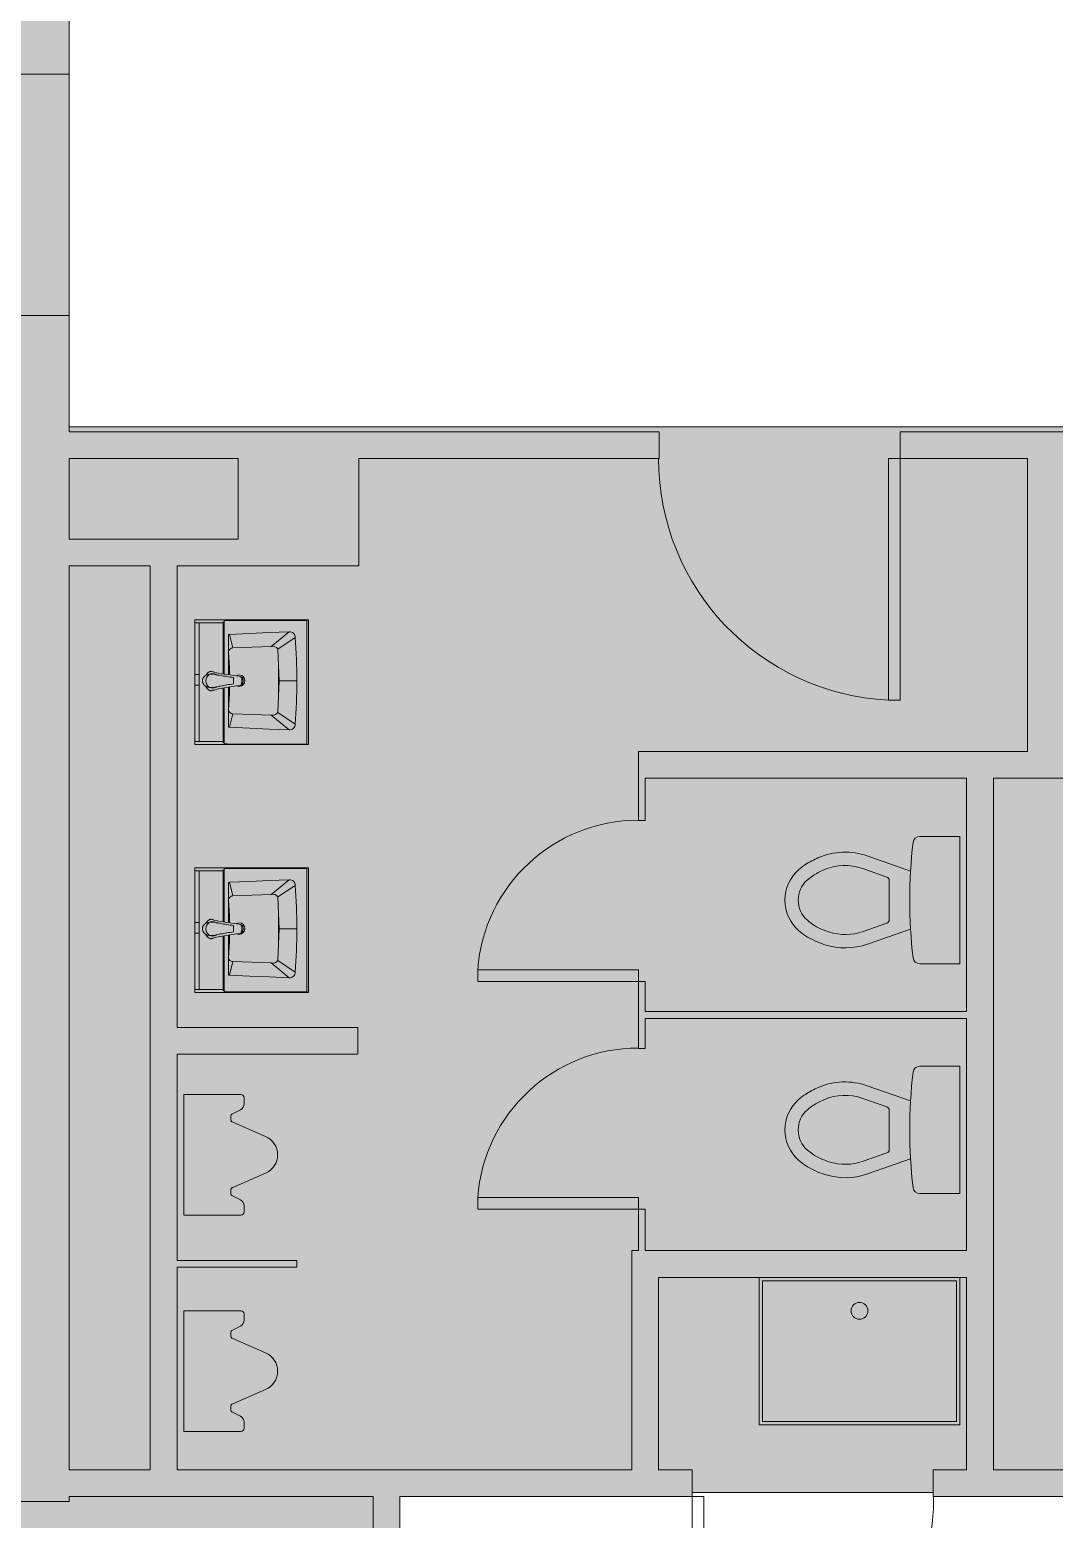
# Model space of a CAD drawing. Header units: inches. Extents: x -674 to 803, y -349 to 915.
# Drawn here: x -399.1 to -246.1, y 238.3 to 460.5 of the extents above; entities that cross this region are included whole.
import ezdxf

# ---------------------------------------------------------------- set-up
doc = ezdxf.new("R2010")
doc.units = ezdxf.units.IN
doc.header["$MEASUREMENT"] = 0
for name, color, linetype, lineweight in [('A-DETL-GENF', 92, 'Continuous', 9), ('A-DETL-THIN', 151, 'Continuous', 9), ('A-DOOR', 31, 'Continuous', 13), ('A-WALL', 113, 'Continuous', 13), ('A-WALL-PATT', 111, 'Continuous', 13), ('P-SANR-FIXT', 6, 'Continuous', 13)]:
    doc.layers.add(name, color=color, linetype=linetype, lineweight=lineweight)

# ---------------------------------------------------------------- blocks, each defined once
blk = doc.blocks.new('Single-Flush - 36_ x 84_-1515510-New Construction - Tel_Data_Elec Plan')
at = {"layer": 'A-DOOR', "color": 7, "lineweight": 20}
for p, q in [((16.25, -2), (16.25, -38.02)), ((18, -2), (16.25, -2)), ((18, -2), (18, -38.02)), ((18, -38.02), (16.25, -38.02))]:
    blk.add_line(p, q, dxfattribs=at)
at = {"layer": 'A-DOOR', "lineweight": 9}
blk.add_arc((18, -2), 36.07, 180, 267.2188, dxfattribs=at)
blk = doc.blocks.new('Single-Flush - 36_ x 84_-1515574-New Construction - Tel_Data_Elec Plan')
at = {"layer": 'A-DOOR', "color": 7, "lineweight": 20}
for p, q in [((16.25, 2), (16.25, 38.02)), ((18, 38.02), (16.25, 38.02)), ((18, 2), (18, 38.02)), ((18, 2), (16.25, 2))]:
    blk.add_line(p, q, dxfattribs=at)
at = {"layer": 'A-DOOR', "lineweight": 9}
blk.add_arc((18, 2), 36.07, 92.7812, 180, dxfattribs=at)
blk = doc.blocks.new('Toilet - Floor-Mounted - 2D - ADA-991295-New Construction - Tel_Data_Elec Plan')
at = {"layer": 'P-SANR-FIXT'}
for p, q in [((9.5, 0), (-9.5, 0)), ((-9.5, 0), (-9.5, -6)), ((9.5, -6), (9.5, 0)), ((-6.59, -13.86), (-4.32, -7.37)), ((6.57, -13.8), (4.32, -7.37)), ((-3.43, -10.9), (-4.71, -14.52)), ((2.96, -10.56), (-2.96, -10.56)), ((4.68, -14.46), (3.43, -10.9))]:
    blk.add_line(p, q, dxfattribs=at)
for centre, radius, start, end in [((-8.5, -6), 1, 180, 263.316), ((8.5, -6), 1, 276.684, 360), ((0, 66.53), 74.03, 263.316, 276.684), ((-2.96, -11.06), 0.5, 90, 160.6685), ((2.96, -11.06), 0.5, 19.3315, 90), ((2.84, -17.17), 10, 160.6685, 203.3287), ((2.84, -17.17), 8, 160.6685, 203.3287), ((-2.87, -17.11), 8, 342.1371, 19.3315), ((-2.87, -17.11), 10, 342.1371, 19.3315), ((-5.91, -16.13), 11.2, 328.4728, 342.1371), ((6.53, -15.58), 14.01, 203.3287, 212.3538), ((6.53, -15.58), 12.01, 203.3287, 212.1619), ((3.98, -16.66), 9.29, 214.879, 221.2014), ((-3.98, -16.66), 9.29, 318.7986, 325.0594), ((-5.91, -16.13), 13.2, 328.2162, 342.1371), ((3.98, -16.66), 11.29, 214.6359, 221.2014), ((0, -20.15), 6, 221.2014, 318.7986), ((0, -20.15), 4, 221.2014, 318.7986), ((-3.98, -16.66), 11.29, 318.7986, 325.3641)]:
    blk.add_arc(centre, radius, start, end, dxfattribs=at)
blk = doc.blocks.new('Single-Flush - 24_ x 84_-1538412-New Construction - Tel_Data_Elec Plan')
at = {"layer": 'A-DOOR', "color": 7, "lineweight": 20}
for p, q in [((10.25, -0.5), (10.25, -24.5)), ((12, -0.5), (10.25, -0.5)), ((12, -0.5), (12, -24.5)), ((12, -24.5), (10.25, -24.5))]:
    blk.add_line(p, q, dxfattribs=at)
at = {"layer": 'A-DOOR', "lineweight": 9}
blk.add_arc((12, -0.5), 24.07, 180, 265.8301, dxfattribs=at)
blk = doc.blocks.new('Sink - Restroom - Wall Mounted - Default-951108-New Construction - Tel_Data_Elec Plan')
at = {"layer": 'P-SANR-FIXT'}
for p, q in [((-9.51, 1.62), (-9.4, 1.62)), ((-9.51, -15.36), (-9.51, 1.62)), ((-9.4, 1.62), (-9.09, 1.62)), ((-9.09, 1.62), (-0.68, 1.62)), ((-9.09, 1.62), (-9.09, 1)), ((-0.68, 1), (-9.09, 1)), ((-9.09, 1), (-9.09, -2.41)), ((-0.68, 1.62), (0.03, 1.62)), ((-0.68, 1.62), (-0.68, 1)), ((-0.68, 1), (0.03, 1)), ((0.03, 1.62), (0.94, 1.62)), ((0.03, 1), (0.94, 1)), ((0.94, 1.62), (8.65, 1.62)), ((0.94, 1), (0.94, 1.62)), ((8.65, 1), (0.94, 1)), ((8.65, 1.62), (8.96, 1.62)), ((8.65, 1), (8.65, 1.62)), ((8.65, -2.41), (8.65, 1)), ((8.96, 1.62), (9.07, 1.62)), ((9.07, 1.62), (9.07, -15.35)), ((-9.45, -3.39), (-9.45, -15.09)), ((-9.13, -2.59), (-9.31, -2.77)), ((-9.31, -2.77), (-1.07, -2.77)), ((-9.13, -2.59), (-1.1, -2.59)), ((-4.92, -4.04), (-6.95, -3.56)), ((-6.93, -3.39), (-0.97, -3.39)), ((-4.92, -4.04), (-5.12, -9.79)), ((1.09, -3.39), (0.89, -3.41)), ((0.9, -3.39), (6.88, -3.39)), ((0.99, -2.77), (8.87, -2.77)), ((1.02, -2.59), (8.69, -2.59)), ((6.92, -3.56), (4.9, -4.04)), ((5.1, -9.79), (4.9, -4.04)), ((8.87, -2.77), (8.69, -2.59)), ((9, -15.09), (9, -3.39)), ((-7.34, -12.45), (-5.12, -9.79)), ((-4.76, -10.78), (-6.48, -13.38)), ((-4.76, -10.78), (-2.33, -10.87)), ((-2.33, -10.87), (2.3, -10.87)), ((-0.01, -13.63), (-0.01, -10.97)), ((2.3, -10.87), (4.73, -10.78)), ((6.46, -13.38), (4.73, -10.78)), ((7.31, -12.45), (5.1, -9.79)), ((-9.45, -15.09), (-9.51, -15.36)), ((-9.51, -15.36), (9.06, -15.36)), ((-9.45, -15.09), (9, -15.09)), ((9.07, -15.35), (9, -15.09)), ((9.06, -15.36), (9.07, -15.35))]:
    blk.add_line(p, q, dxfattribs=at)
at = {"layer": 'P-SANR-FIXT', "flags": 128}
for points in [[(-9.31, -2.77), (-9.35, -2.8), (-9.38, -2.87), (-9.41, -2.97), (-9.43, -3.09), (-9.44, -3.24), (-9.45, -3.39)], [(-9.09, -2.41), (-9.09, -2.45), (-9.1, -2.49), (-9.1, -2.53), (-9.11, -2.56), (-9.12, -2.58), (-9.13, -2.59)], [(-7.34, -12.45), (-7.21, -9.49), (-7.08, -6.52), (-6.95, -3.56)], [(6.92, -3.56), (7.05, -6.52), (7.18, -9.49), (7.31, -12.45)], [(8.69, -2.59), (8.68, -2.58), (8.67, -2.56), (8.66, -2.53), (8.65, -2.49), (8.65, -2.45), (8.65, -2.41)], [(9, -3.39), (9, -3.24), (8.99, -3.09), (8.97, -2.97), (8.94, -2.87), (8.91, -2.8), (8.87, -2.77)], [(-0.01, -10.97), (-1.17, -10.92), (-2.33, -10.87)], [(2.3, -10.87), (1.14, -10.92), (-0.01, -10.97)]]:
    blk.add_lwpolyline(points, dxfattribs=at)
at = {"layer": 'P-SANR-FIXT'}
for centre, radius, start, end in [((-6.11, -3.6), 0.84, 165.4525, 177.4886), ((-4.26, -4.04), 0.663, 91.9155, 180), ((-1, 29.17), 32.72, 264.4886, 270.0864), ((0.97, 29.17), 32.72, 269.8373, 275.5114), ((4.23, -4.04), 0.663, 360, 88.0845), ((5.98, -3.73), 0.961, 9.8799, 20.659), ((0.01, -5.01), 0.856, 155.7776, 180), ((0.01, -5.01), 0.856, 180, 360), ((0.01, -5.01), 0.856, 0, 30), ((-4.24, -10.03), 0.913, 164.557, 235.5318), ((4.22, -10.03), 0.913, 304.4682, 15.443), ((-6.45, -12.49), 0.892, 177.4886, 267.793), ((6.42, -12.49), 0.892, 272.207, 2.5114), ((2.32, 131.11), 144.75, 266.5114, 269.0747), ((-2.35, 131.11), 144.75, 270.9253, 273.4886)]:
    blk.add_arc(centre, radius, start, end, dxfattribs=at)
blk = doc.blocks.new('Faucet-Restroom - Default-953841-New Construction - Tel_Data_Elec Plan')
at = {"layer": 'P-SANR-FIXT'}
for p, q in [((-0.66, 6.13), (-0.66, 5.94)), ((0.34, 5.94), (0.34, 6.13)), ((-1.16, 1.72), (-1.16, 1.46)), ((0.84, 1.47), (0.84, 1.72))]:
    blk.add_line(p, q, dxfattribs=at)
at = {"layer": 'P-SANR-FIXT', "flags": 128}
for points in [[(-0.81, 5.94), (-0.91, 5.28), (-0.97, 4.81), (-1.05, 4.3)], [(-0.65, 6.16), (-0.62, 6.18), (-0.58, 6.2), (-0.53, 6.23), (-0.46, 6.24), (-0.38, 6.26), (-0.29, 6.27), (-0.2, 6.27), (-0.11, 6.27), (-0.02, 6.27), (0.07, 6.26), (0.15, 6.24), (0.21, 6.23), (0.27, 6.2), (0.31, 6.18), (0.34, 6.16)], [(0.5, 5.94), (0.6, 5.29), (0.74, 4.36), (0.75, 4.3)], [(-1.05, 4.3), (-1.11, 3.84), (-1.23, 3.08), (-1.32, 2.6), (-1.38, 2.3), (-1.47, 1.95), (-1.51, 1.84), (-1.52, 1.8)], [(-1.24, 1.75), (-1.2, 2.01), (-1.09, 2.26)], [(-1.1, 2.23), (-1.1, 2.24), (-1.07, 2.32), (-1.03, 2.52)], [(0.68, 2.56), (0.73, 2.37), (0.76, 2.29), (0.77, 2.26)], [(1.25, 1.82), (1.24, 1.86), (1.21, 1.95), (1.16, 2.09), (1.05, 2.54), (0.93, 3.18), (0.82, 3.83), (0.75, 4.3)], [(0.78, 2.26), (0.89, 2.01), (0.93, 1.75)], [(-3.08, 1.33), (-3.08, 1.33), (-3.08, 1.33), (-3.08, 1.33), (-3.08, 1.33), (-3.08, 1.33), (-3.08, 1.33), (-3.08, 1.33), (-3.08, 1.33), (-3.08, 1.33), (-3.08, 1.33), (-3.08, 1.33), (-3.08, 1.33), (-3.08, 1.33), (-3.08, 1.33), (-3.08, 1.33), (-3.08, 1.33), (-3.08, 1.33), (-3.08, 1.33), (-3.08, 1.33), (-3.08, 1.33), (-3.08, 1.33), (-3.08, 1.33), (-3.08, 1.33), (-3.08, 1.33), (-3.08, 1.32), (-3.08, 1.32), (-3.08, 1.32), (-3.08, 1.32), (-3.08, 1.32), (-3.08, 1.32), (-3.08, 1.32), (-3.08, 1.32), (-3.08, 1.32), (-3.08, 1.32), (-3.08, 1.32), (-3.08, 1.32), (-3.08, 1.32), (-3.08, 1.32), (-3.08, 1.32), (-3.08, 1.32), (-3.08, 1.32), (-3.08, 1.32), (-3.08, 1.32), (-3.08, 1.32), (-3.08, 1.31), (-3.08, 1.31), (-3.08, 1.31), (-3.08, 1.31), (-3.08, 1.31), (-3.08, 1.31), (-3.08, 1.31), (-3.08, 1.31), (-3.08, 1.31), (-3.08, 1.31), (-3.08, 1.31), (-3.08, 1.31), (-3.08, 1.31), (-3.08, 1.31), (-3.08, 1.31), (-3.08, 1.31), (-3.08, 1.31), (-3.08, 1.31), (-3.08, 1.31), (-3.08, 1.31), (-3.08, 1.31), (-3.08, 1.31), (-3.08, 1.31), (-3.08, 1.31), (-3.08, 1.31), (-3.08, 1.31)], [(0.93, 1.75), (0.89, 1.48), (0.78, 1.23), (0.61, 1.02), (0.39, 0.86), (0.12, 0.76), (-0.16, 0.72), (-0.44, 0.76), (-0.7, 0.86), (-0.92, 1.02), (-1.09, 1.23), (-1.2, 1.48), (-1.24, 1.75)], [(-1.15, 1.81), (-1.16, 1.77), (-1.16, 1.73), (-1.16, 1.72)], [(0.84, 1.72), (0.84, 1.76), (0.84, 1.8), (0.84, 1.84)], [(2.93, 1.31), (2.93, 1.31), (2.93, 1.31), (2.93, 1.31), (2.93, 1.31), (2.93, 1.31), (2.93, 1.31), (2.93, 1.31), (2.93, 1.31), (2.93, 1.31), (2.93, 1.31), (2.93, 1.31), (2.93, 1.31), (2.93, 1.31), (2.93, 1.31), (2.93, 1.31), (2.93, 1.31), (2.93, 1.31), (2.93, 1.31), (2.93, 1.31), (2.93, 1.31), (2.93, 1.31), (2.93, 1.31), (2.93, 1.31), (2.93, 1.31), (2.93, 1.31), (2.93, 1.32), (2.93, 1.32), (2.93, 1.32), (2.93, 1.32), (2.93, 1.32), (2.93, 1.32), (2.93, 1.32), (2.93, 1.32), (2.93, 1.32), (2.93, 1.32), (2.93, 1.32), (2.93, 1.32), (2.93, 1.32), (2.93, 1.32), (2.93, 1.32), (2.93, 1.32), (2.93, 1.32), (2.93, 1.32), (2.93, 1.32), (2.93, 1.32), (2.93, 1.33), (2.93, 1.33), (2.93, 1.33), (2.93, 1.33), (2.93, 1.33), (2.93, 1.33), (2.93, 1.33), (2.93, 1.33), (2.93, 1.33), (2.93, 1.33), (2.93, 1.33), (2.93, 1.33), (2.93, 1.33), (2.93, 1.33), (2.93, 1.33), (2.93, 1.33), (2.93, 1.33), (2.93, 1.33), (2.93, 1.33), (2.93, 1.33), (2.93, 1.33), (2.93, 1.33), (2.93, 1.33), (2.93, 1.33), (2.93, 1.33)]]:
    blk.add_lwpolyline(points, dxfattribs=at)
at = {"layer": 'P-SANR-FIXT'}
for centre, major_axis, start_param, end_param in [((-0.18, 4.69), (1.96, 0), 1.327973, 1.81362), ((-0.18, 4.97), (1.61, 0), 4.415652, 5.009126)]:
    blk.add_ellipse(centre, major_axis=major_axis, ratio=0.079199, start_param=start_param, end_param=end_param, dxfattribs=at)
for points in [[(-1.24, 1.75), (-1.19, 1.86), (-1.09, 2.18), (-0.95, 2.9), (-0.8, 3.82), (-0.7, 4.5), (-0.66, 4.84)], [(0.29, 4.84), (0.34, 4.5), (0.45, 3.82), (0.61, 2.9), (0.77, 2.18), (0.87, 1.86), (0.93, 1.75)], [(-1.06, 0.92), (-1.04, 0.85), (-1.01, 0.78), (-0.98, 0.72)]]:
    blk.add_open_spline(points, degree=3, dxfattribs=at)
for points, knots in [([(-0.81, 5.94), (-0.81, 5.96), (-0.76, 6.01), (-0.58, 6.06), (-0.34, 6.09), (-0.09, 6.09), (0.1, 6.08), (0.24, 6.06), (0.33, 6.04), (0.4, 6.02), (0.46, 5.99), (0.49, 5.97), (0.5, 5.95), (0.5, 5.94)], [-1, -1, -1, -1, -0.852941, -0.705882, -0.588235, -0.470588, -0.352941, -0.294118, -0.235294, -0.176471, -0.117647, -0.058824, 0, 0, 0, 0]), ([(-1.58, 1.58), (-1.57, 1.65), (-1.55, 1.72), (-1.52, 1.79), (-1.52, 1.8)], [0, 0, 0, 0, 0.05555556, 0.06468184, 0.06468184, 0.06468184, 0.06468184]), ([(-0.98, 0.72), (-1.05, 0.75), (-1.14, 0.82), (-1.24, 0.9), (-1.29, 0.95), (-1.34, 0.99), (-1.38, 1.05), (-1.42, 1.1), (-1.45, 1.14), (-1.47, 1.16), (-1.49, 1.2), (-1.51, 1.26), (-1.54, 1.32), (-1.56, 1.37), (-1.57, 1.43), (-1.58, 1.49), (-1.58, 1.55), (-1.58, 1.58)], [0, 0, 0, 0, 0.2, 0.3, 0.35, 0.4, 0.475, 0.55, 0.5875, 0.60625, 0.625, 0.7, 0.775, 0.8125, 0.85, 0.925, 1, 1, 1, 1]), ([(-1.15, 1.36), (-1.15, 1.29), (-1.13, 1.15), (-1.09, 1.01), (-1.07, 0.95)], [0.68454, 0.68454, 0.68454, 0.68454, 0.7777778, 0.8707678, 0.8707678, 0.8707678, 0.8707678]), ([(-0.98, 0.72), (-0.95, 0.67), (-0.9, 0.6), (-0.84, 0.53), (-0.8, 0.49), (-0.77, 0.46), (-0.74, 0.44), (-0.7, 0.4), (-0.64, 0.36), (-0.58, 0.33), (-0.54, 0.3), (-0.5, 0.28), (-0.46, 0.27), (-0.4, 0.25), (-0.31, 0.22), (-0.22, 0.21), (-0.16, 0.21)], [0, 0, 0, 0, 0.166667, 0.25, 0.291667, 0.333333, 0.375, 0.416667, 0.5, 0.583333, 0.625, 0.666667, 0.708333, 0.75, 0.833333, 1, 1, 1, 1]), ([(-0.16, 0.21), (-0.1, 0.21), (-0.01, 0.22), (0.08, 0.25), (0.13, 0.26), (0.17, 0.28), (0.21, 0.3), (0.25, 0.32), (0.31, 0.35), (0.36, 0.39), (0.4, 0.42), (0.43, 0.45), (0.46, 0.47), (0.5, 0.51), (0.56, 0.58), (0.61, 0.64), (0.64, 0.68)], [0, 0, 0, 0, 0.166667, 0.25, 0.291667, 0.333333, 0.375, 0.416667, 0.5, 0.583333, 0.625, 0.666667, 0.708333, 0.75, 0.833333, 1, 1, 1, 1]), ([(1.32, 1.58), (1.32, 1.54), (1.31, 1.48), (1.3, 1.41), (1.28, 1.35), (1.26, 1.29), (1.24, 1.24), (1.22, 1.2), (1.2, 1.16), (1.17, 1.13), (1.15, 1.09), (1.11, 1.04), (1.07, 1), (1.03, 0.95), (0.99, 0.91), (0.93, 0.86), (0.82, 0.78), (0.72, 0.72), (0.64, 0.68)], [0, 0, 0, 0, 0.1, 0.15, 0.2, 0.25, 0.3, 0.35, 0.375, 0.4, 0.45, 0.5, 0.55, 0.6, 0.65, 0.7, 0.8, 1, 1, 1, 1]), ([(0.64, 0.68), (0.67, 0.74), (0.73, 0.87), (0.81, 1.11), (0.83, 1.28), (0.84, 1.37)], [0, 0, 0, 0, 0.1111111, 0.2222222, 0.3329449, 0.3329449, 0.3329449, 0.3329449]), ([(1.25, 1.82), (1.26, 1.79), (1.29, 1.72), (1.31, 1.64), (1.32, 1.58)], [0.9320871, 0.9320871, 0.9320871, 0.9320871, 0.95833333, 1, 1, 1, 1])]:
    blk.add_open_spline(points, degree=3, knots=knots, dxfattribs=at)
blk = doc.blocks.new('Sink - Mop - Default-980805-New Construction - Tel_Data_Elec Plan')
at = {"layer": 'P-SANR-FIXT'}
for p, q in [((-15, 0), (-15, -22)), ((15, -22), (15, 0)), ((-14.5, -0.5), (14.5, -0.5)), ((-14.5, -21.5), (-14.5, -0.5)), ((14.5, -0.5), (14.5, -21.5)), ((-15, -22), (15, -22)), ((14.5, -21.5), (-14.5, -21.5))]:
    blk.add_line(p, q, dxfattribs=at)
for start, end in [(360, 180), (180, 360)]:
    blk.add_arc((0, -5), 1.25, start, end, dxfattribs=at)
blk = doc.blocks.new('Urinal - 2D - 24_ Mounting Height-824213-New Construction - Tel_Data_Elec Plan')
at = {"layer": 'P-SANR-FIXT'}
for p, q in [((-9, 0), (-9, -8.5)), ((9, 0), (-9, 0)), ((9, -8.5), (9, 0)), ((-6.72, -8.45), (-6.14, -7.28)), ((-5.69, -7), (-5.33, -7)), ((-4.87, -7.3), (-2.75, -12.19)), ((2.75, -12.19), (4.87, -7.3)), ((5.33, -7), (5.69, -7)), ((6.14, -7.28), (6.72, -8.45)), ((-8.5, -9), (-7.62, -9)), ((7.62, -9), (8.5, -9))]:
    blk.add_line(p, q, dxfattribs=at)
for centre, radius, start, end in [((-8.5, -8.5), 0.5, 180, 270), ((-7.62, -8), 1, 270, 333.4349), ((-5.69, -7.5), 0.5, 90, 153.4349), ((-5.69, -7.5), 0.5, 123.0177, 153.4349), ((-5.69, -7.5), 0.5, 90, 120.4172), ((-5.33, -7.5), 0.5, 23.4018, 90), ((-5.33, -7.5), 0.5, 58.0695, 90), ((-5.33, -7.5), 0.5, 23.4018, 55.3324), ((5.33, -7.5), 0.5, 90, 156.5982), ((5.33, -7.5), 0.5, 124.6676, 156.5982), ((5.33, -7.5), 0.5, 90, 121.9305), ((5.69, -7.5), 0.5, 26.5651, 90), ((5.69, -7.5), 0.5, 59.5828, 90), ((5.69, -7.5), 0.5, 26.5651, 56.9823), ((7.62, -8), 1, 206.5651, 270), ((8.5, -8.5), 0.5, 270, 360), ((0, -11), 3, 203.4018, 336.5982), ((0, -11), 3, 228.0457, 231.0509), ((0, -11), 3, 308.9491, 311.9543), ((0, -11), 3, 254.4275, 258.4899), ((0, -11), 3, 281.5101, 285.5725)]:
    blk.add_arc(centre, radius, start, end, dxfattribs=at)

msp = doc.modelspace()

# ---------------------------------------------------------------- hatches: boundary and pattern name
at = {"layer": 'A-DETL-GENF'}
h = msp.add_hatch(color=9, dxfattribs=at)
h.paths.add_polyline_path([(-350.09, 126.28), (-347.84, 126.28), (-347.84, 161.03), (-348.71, 161.03), (-348.71, 143.15), (-366.71, 143.15), (-366.71, 161.03), (-392.96, 161.03), (-392.96, 126.28), (-362.64, 126.28)], flags=0)
h.paths.add_polyline_path([(-673.71, 161.4), (-673.61, 161.4), (-673.61, 268.9), (-673.71, 268.9), (-673.71, 162.83)], flags=0)
h.paths.add_polyline_path([(-366.71, 165.03), (-347.84, 165.03), (-347.84, 199.65), (-343.84, 199.65), (-343.84, 235.65), (-347.84, 235.65), (-347.84, 241.65), (-393.21, 241.65), (-393.21, 240.9), (-405.21, 240.9), (-405.24, 264.9), (-669.61, 264.9), (-669.61, 165.4), (-404.96, 165.4), (-404.96, 180.4), (-392.96, 180.4), (-392.96, 165.03)], flags=0)
h.paths.add_polyline_path([(-283.24, 242.28), (-264.21, 242.28), (-264.21, 245.65), (-259.21, 245.65), (-259.21, 274.37), (-305.21, 274.37), (-305.21, 245.65), (-300.21, 245.65), (-300.21, 242.28)], flags=0)
h.paths.add_polyline_path([(-125.71, 245.65), (-113.21, 245.65), (-113.21, 347.11), (-125.71, 347.11), (-125.71, 252.07)], flags=0)
h.paths.add_polyline_path([(-129.71, 245.65), (-129.71, 347.11), (-154.99, 347.11), (-154.99, 396.54), (-200.14, 396.54), (-200.14, 400.54), (-109.84, 400.54), (-109.84, 401.28), (-393.21, 401.28), (-393.21, 400.54), (-305.14, 400.54), (-305.14, 396.54), (-349.96, 396.54), (-349.96, 380.54), (-377.09, 380.54), (-377.09, 311.65), (-350.09, 311.65), (-350.09, 307.65), (-377.09, 307.65), (-377.09, 276.87), (-359.21, 276.87), (-359.21, 275.87), (-377.09, 275.87), (-377.09, 245.65), (-309.21, 245.65), (-309.21, 278.37), (-308.21, 278.37), (-308.21, 284.52), (-307.21, 284.52), (-307.21, 278.37), (-259.21, 278.37), (-259.21, 313.02), (-307.21, 313.02), (-307.21, 308.52), (-308.21, 308.52), (-308.21, 318.52), (-307.21, 318.52), (-307.21, 314.02), (-259.21, 314.02), (-259.21, 348.85), (-307.21, 348.85), (-307.21, 342.52), (-308.21, 342.52), (-308.21, 352.85), (-250.14, 352.85), (-250.14, 396.54), (-269.14, 396.54), (-269.14, 400.54), (-236.14, 400.54), (-236.14, 396.54), (-246.14, 396.54), (-246.14, 352.85), (-187.89, 352.85), (-187.89, 348.85), (-237.46, 348.85), (-237.46, 315.9), (-189.46, 315.9), (-189.46, 320.03), (-188.46, 320.03), (-188.46, 309.39), (-189.46, 309.39), (-189.46, 314.9), (-237.46, 314.9), (-237.46, 279.87), (-189.46, 279.87), (-189.46, 285.39), (-188.46, 285.39), (-188.46, 273.51), (-189.46, 273.51), (-189.46, 278.87), (-237.46, 278.87), (-237.46, 245.65), (-189.46, 245.65), (-189.46, 249.51), (-188.46, 249.51), (-188.46, 245.65), (-131.07, 245.65)], flags=0)
h.paths.add_polyline_path([(-255.21, 245.65), (-241.46, 245.65), (-241.46, 348.85), (-255.21, 348.85), (-255.21, 253.32)], flags=0)
h.paths.add_polyline_path([(-389.1, 245.65), (-381.09, 245.65), (-381.09, 380.54), (-393.21, 380.54), (-393.21, 245.65)], flags=0)
h.paths.add_polyline_path([(-405.28, 276.9), (-405.21, 276.9), (-405.21, 417.9), (-393.21, 417.9), (-393.21, 453.9), (-405.21, 453.9), (-405.21, 469.93), (-500.96, 469.93), (-500.96, 276.9), (-405.84, 276.9)], flags=0)
h.paths.add_polyline_path([(-189.46, 344.03), (-189.46, 348.66), (-188.46, 348.66), (-188.46, 344.03)], flags=0)
h.paths.add_polyline_path([(-109.84, 351.11), (-109.84, 387.61), (-120.71, 387.61), (-120.71, 351.11), (-113.21, 351.11)], flags=0)
h.paths.add_polyline_path([(-124.45, 351.11), (-122.96, 351.11), (-122.96, 392.61), (-113.96, 392.61), (-113.96, 395.54), (-127.96, 395.54), (-127.96, 380.54), (-145.96, 380.54), (-145.96, 395.54), (-150.99, 395.54), (-150.99, 351.11), (-125.71, 351.11)], flags=0)
h.paths.add_polyline_path([(-367.96, 384.54), (-367.96, 396.54), (-393.21, 396.54), (-393.21, 384.54), (-377.09, 384.54)], flags=0)
h.paths.add_polyline_path([(-150.92, 467.15), (-116.71, 467.15), (-116.71, 470.65), (-110.46, 470.65), (-110.46, 565.65), (-177.25, 565.65), (-177.25, 470.65), (-152.71, 470.65), (-152.71, 467.15), (-150.99, 467.15)], flags=0)
h.paths.add_polyline_path([(-305.14, 467.15), (-285.42, 467.15), (-285.42, 470.65), (-269.3, 470.65), (-269.3, 565.65), (-268.84, 565.65), (-268.84, 622.4), (-347.46, 622.4), (-347.46, 622.15), (-393.21, 622.13), (-393.21, 470.65), (-321.42, 470.65), (-321.42, 467.15)], flags=0)
h.paths.add_polyline_path([(-200.14, 467.15), (-187.25, 467.15), (-187.25, 470.65), (-181.25, 470.65), (-181.25, 565.65), (-261.55, 565.65), (-261.55, 470.65), (-223.25, 470.65), (-223.25, 467.15)], flags=0)
h.paths.add_polyline_path([(-405.84, 481.93), (-405.21, 481.93), (-405.21, 622.15), (-405.09, 622.15), (-405.09, 625.9), (-405.84, 625.9), (-405.84, 569.15)], flags=0)
at = {"layer": 'A-WALL-PATT'}
h = msp.add_hatch(color=8, dxfattribs=at)
h.paths.add_polyline_path([(-393.21, 240.9), (-393.21, 417.9), (-405.21, 417.9), (-405.21, 240.9), (-395.48, 240.9)], flags=0)
h.paths.add_polyline_path([(-393.21, 453.9), (-393.21, 622.15), (-405.21, 622.15), (-405.21, 453.9)], flags=0)
h = msp.add_hatch(color=8, dxfattribs=at)
h.paths.add_polyline_path([(-154.99, 396.54), (-154.99, 400.54), (-200.14, 400.54), (-200.14, 396.54)], flags=0)
h.paths.add_polyline_path([(-256.78, 396.54), (-236.14, 396.54), (-236.14, 400.54), (-269.14, 400.54), (-269.14, 396.54)], flags=0)
h.paths.add_polyline_path([(-381.09, 396.54), (-305.14, 396.54), (-305.14, 400.54), (-393.21, 400.54), (-393.21, 396.54), (-390.45, 396.54)], flags=0)
for points in [[(-349.96, 380.54), (-349.96, 396.54), (-367.96, 396.54), (-367.96, 380.54), (-362.64, 380.54)], [(-246.14, 352.85), (-246.14, 396.54), (-250.14, 396.54), (-250.14, 352.85)], [(-367.96, 380.54), (-367.96, 384.54), (-393.21, 384.54), (-393.21, 380.54), (-377.09, 380.54)], [(-381.09, 245.65), (-377.09, 245.65), (-377.09, 380.54), (-381.09, 380.54), (-381.09, 263.45)], [(-187.89, 348.85), (-187.89, 352.85), (-308.21, 352.85), (-308.21, 348.85), (-237.46, 348.85)], [(-255.21, 245.65), (-255.21, 348.85), (-259.21, 348.85), (-259.21, 245.65), (-256.78, 245.65)], [(-259.21, 313.02), (-259.21, 314.02), (-307.21, 314.02), (-307.21, 313.02), (-259.33, 313.02)], [(-377.09, 307.65), (-350.09, 307.65), (-350.09, 311.65), (-377.09, 311.65), (-377.09, 308.96)], [(-283.24, 274.37), (-259.21, 274.37), (-259.21, 278.37), (-309.21, 278.37), (-309.21, 274.37), (-305.21, 274.37)], [(-369.04, 275.87), (-359.21, 275.87), (-359.21, 276.87), (-377.09, 276.87), (-377.09, 275.87), (-369.07, 275.87)], [(-309.21, 245.65), (-305.21, 245.65), (-305.21, 274.37), (-309.21, 274.37)]]:
    msp.add_hatch(color=8, dxfattribs=at).paths.add_polyline_path(points, flags=0)
h = msp.add_hatch(color=8, dxfattribs=at)
h.paths.add_polyline_path([(-308.21, 278.37), (-307.21, 278.37), (-307.21, 284.52), (-308.21, 284.52)], flags=0)
h.paths.add_polyline_path([(-307.21, 308.52), (-307.21, 318.52), (-308.21, 318.52), (-308.21, 308.52)], flags=0)
h.paths.add_polyline_path([(-307.21, 342.52), (-307.21, 348.85), (-308.21, 348.85), (-308.21, 342.52)], flags=0)
h = msp.add_hatch(color=8, dxfattribs=at)
h.paths.add_polyline_path([(-124.45, 241.65), (-109.21, 241.65), (-109.21, 245.65), (-264.21, 245.65), (-264.21, 241.65), (-131.07, 241.65)], flags=0)
h.paths.add_polyline_path([(-377.09, 241.65), (-300.21, 241.65), (-300.21, 245.65), (-393.21, 245.65), (-393.21, 241.65), (-381.09, 241.65)], flags=0)
h = msp.add_hatch(color=8, dxfattribs=at)
h.paths.add_polyline_path([(-343.84, 126.28), (-343.84, 199.65), (-347.84, 199.65), (-347.84, 126.28)], flags=0)
h.paths.add_polyline_path([(-347.84, 235.65), (-343.84, 235.65), (-343.84, 241.65), (-347.84, 241.65)], flags=0)

# ---------------------------------------------------------------- linework, layer by layer
at = {"layer": 'A-DETL-THIN'}
for p, q in [((-393.21, 417.9), (-393.21, 453.9)), ((-109.84, 401.28), (-393.21, 401.28)), ((-300.21, 242.28), (-264.21, 242.28))]:
    msp.add_line(p, q, dxfattribs=at)
at = {"layer": 'A-WALL', "color": 7, "lineweight": 20}
for p, q in [((-393.21, 453.9), (-393.21, 467.15)), ((-405.21, 453.9), (-393.21, 453.9)), ((-393.21, 417.9), (-405.21, 417.9)), ((-393.21, 400.54), (-393.21, 417.9)), ((-305.14, 400.54), (-393.21, 400.54)), ((-305.14, 396.54), (-305.14, 400.54)), ((-236.14, 400.54), (-269.14, 400.54)), ((-269.14, 400.54), (-269.14, 396.54)), ((-393.21, 384.54), (-393.21, 396.54)), ((-393.21, 396.54), (-367.96, 396.54)), ((-367.96, 396.54), (-367.96, 384.54)), ((-349.96, 380.54), (-349.96, 396.54)), ((-349.96, 396.54), (-305.14, 396.54)), ((-269.14, 396.54), (-250.14, 396.54)), ((-250.14, 396.54), (-250.14, 352.85)), ((-367.96, 384.54), (-393.21, 384.54)), ((-393.21, 245.65), (-393.21, 380.54)), ((-393.21, 380.54), (-381.09, 380.54)), ((-381.09, 380.54), (-381.09, 245.65)), ((-377.09, 380.54), (-349.96, 380.54)), ((-377.09, 311.65), (-377.09, 380.54)), ((-250.14, 352.85), (-308.21, 352.85)), ((-308.21, 352.85), (-308.21, 342.52)), ((-307.21, 348.85), (-259.21, 348.85)), ((-307.21, 342.52), (-307.21, 348.85)), ((-259.21, 348.85), (-259.21, 314.02)), ((-255.21, 348.85), (-241.46, 348.85)), ((-255.21, 245.65), (-255.21, 348.85)), ((-308.21, 342.52), (-307.21, 342.52)), ((-307.21, 318.52), (-308.21, 318.52)), ((-308.21, 318.52), (-308.21, 308.52)), ((-307.21, 314.02), (-307.21, 318.52)), ((-259.21, 314.02), (-307.21, 314.02)), ((-350.09, 311.65), (-377.09, 311.65)), ((-350.09, 307.65), (-350.09, 311.65)), ((-307.21, 313.02), (-259.21, 313.02)), ((-307.21, 308.52), (-307.21, 313.02)), ((-259.21, 313.02), (-259.21, 278.37)), ((-377.09, 276.87), (-377.09, 307.65)), ((-377.09, 307.65), (-350.09, 307.65)), ((-308.21, 308.52), (-307.21, 308.52)), ((-307.21, 284.52), (-308.21, 284.52)), ((-308.21, 284.52), (-308.21, 278.37)), ((-307.21, 278.37), (-307.21, 284.52)), ((-308.21, 278.37), (-309.21, 278.37)), ((-309.21, 278.37), (-309.21, 245.65)), ((-259.21, 278.37), (-307.21, 278.37)), ((-359.21, 276.87), (-377.09, 276.87)), ((-377.09, 245.65), (-377.09, 275.87)), ((-377.09, 275.87), (-359.21, 275.87)), ((-359.21, 275.87), (-359.21, 276.87)), ((-305.21, 274.37), (-259.21, 274.37)), ((-305.21, 245.65), (-305.21, 274.37)), ((-259.21, 274.37), (-259.21, 245.65)), ((-381.09, 245.65), (-393.21, 245.65)), ((-309.21, 245.65), (-377.09, 245.65)), ((-300.21, 245.65), (-305.21, 245.65)), ((-300.21, 241.65), (-300.21, 245.65)), ((-259.21, 245.65), (-264.21, 245.65)), ((-264.21, 245.65), (-264.21, 241.65)), ((-241.46, 245.65), (-255.21, 245.65)), ((-405.21, 240.9), (-393.21, 240.9)), ((-393.21, 240.9), (-393.21, 241.65)), ((-393.21, 241.65), (-347.84, 241.65)), ((-347.84, 241.65), (-347.84, 235.65)), ((-343.84, 235.65), (-343.84, 241.65)), ((-343.84, 241.65), (-300.21, 241.65)), ((-264.21, 241.65), (-109.21, 241.65))]:
    msp.add_line(p, q, dxfattribs=at)

# ---------------------------------------------------------------- block references
at = {"layer": 'A-DOOR'}
msp.add_blockref('Single-Flush - 36_ x 84_-1515510-New Construction - Tel_Data_Elec Plan', (-287.14, 398.54), dxfattribs=at)
for name, p, rotation in [('Single-Flush - 24_ x 84_-1538412-New Construction - Tel_Data_Elec Plan', (-307.71, 330.52), 269.9999999999999), ('Single-Flush - 24_ x 84_-1538412-New Construction - Tel_Data_Elec Plan', (-307.71, 296.52), 269.9999999999999), ('Single-Flush - 36_ x 84_-1515574-New Construction - Tel_Data_Elec Plan', (-282.21, 243.65), 180)]:
    msp.add_blockref(name, p, dxfattribs=dict(at, rotation=rotation))
at = {"layer": 'P-SANR-FIXT'}
for name, p, rotation in [('Sink - Restroom - Wall Mounted - Default-951108-New Construction - Tel_Data_Elec Plan', (-372.82, 363.4), 90.00000000000026), ('Faucet-Restroom - Default-953841-New Construction - Tel_Data_Elec Plan', (-373.52, 363.22), 270.0000000000002), ('Toilet - Floor-Mounted - 2D - ADA-991295-New Construction - Tel_Data_Elec Plan', (-260.21, 330.66), 270.0000000000001), ('Sink - Restroom - Wall Mounted - Default-951108-New Construction - Tel_Data_Elec Plan', (-372.82, 326.4), 90.00000000000026), ('Faucet-Restroom - Default-953841-New Construction - Tel_Data_Elec Plan', (-373.52, 326.22), 270.0000000000002), ('Toilet - Floor-Mounted - 2D - ADA-991295-New Construction - Tel_Data_Elec Plan', (-260.21, 296.37), 270.0000000000001), ('Urinal - 2D - 24_ Mounting Height-824213-New Construction - Tel_Data_Elec Plan', (-376.09, 292.65), 89.9999999999999), ('Urinal - 2D - 24_ Mounting Height-824213-New Construction - Tel_Data_Elec Plan', (-376.09, 260.37), 89.9999999999999)]:
    msp.add_blockref(name, p, dxfattribs=dict(at, rotation=rotation))
msp.add_blockref('Sink - Mop - Default-980805-New Construction - Tel_Data_Elec Plan', (-275.21, 274.37), dxfattribs=at)

doc.saveas('drawing.dxf')
